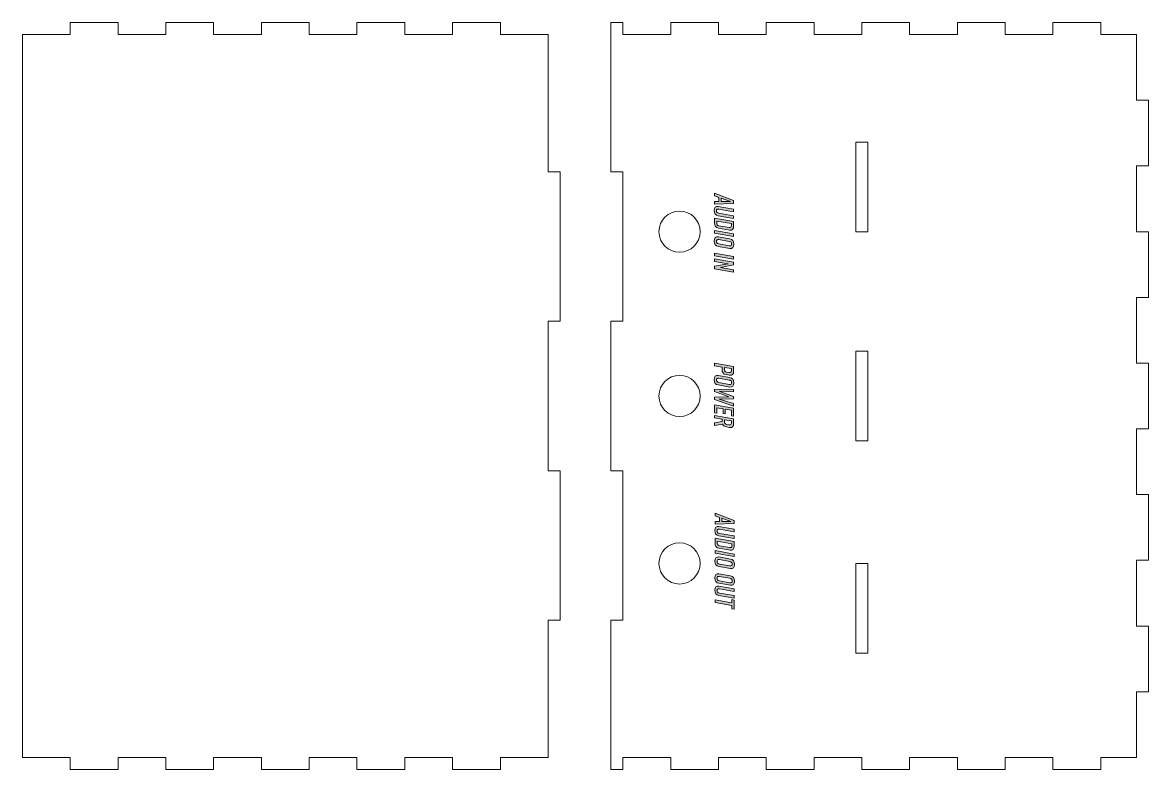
# Model space of a CAD drawing. Header units: millimetres. Extents: x 15 to 392, y -267 to -17.
import ezdxf

# ---------------------------------------------------------------- set-up
doc = ezdxf.new("R2010")
doc.units = ezdxf.units.MM
doc.header["$MEASUREMENT"] = 0
doc.layers.add('Layer 1', color=7, linetype='Continuous', lineweight=0)

# ---------------------------------------------------------------- blocks, each defined once
blk = doc.blocks.new('Block_1')
at = {"layer": 'Layer 1', "color": 12, "lineweight": 9, "true_color": 0xe30613}
for p, q in [((387.56, -21.21), (387.56, -21.21)), ((387.56, -263.21), (387.56, -263.21))]:
    blk.add_line(p, q, dxfattribs=at)
blk.add_lwpolyline([(375.57, -263.21), (387.56, -263.21), (387.56, -241.21), (391.56, -241.21), (391.56, -219.21), (387.56, -219.21), (387.56, -197.21), (391.56, -197.21), (391.56, -175.21), (387.56, -175.21), (387.56, -153.21), (391.56, -153.21), (391.56, -131.21), (391.56, -131.21), (387.56, -131.21), (387.56, -109.21), (391.56, -109.21), (391.56, -87.21), (387.56, -87.21), (387.56, -65.21), (391.56, -65.21), (391.56, -43.21), (387.56, -43.21), (387.56, -21.21), (375.57, -21.21), (375.57, -17.21), (375.56, -17.21), (359.57, -17.21), (359.57, -21.21), (343.57, -21.21), (343.57, -17.21), (327.57, -17.21), (327.57, -21.21), (311.57, -21.21), (311.57, -17.21), (295.57, -17.21), (295.57, -21.21), (279.57, -21.21), (279.57, -17.21), (263.57, -17.21), (263.57, -21.21), (247.57, -21.21), (247.57, -17.21), (231.57, -17.21), (231.57, -21.21), (215.57, -21.21), (215.57, -17.21), (215.56, -17.21), (211.56, -17.21), (211.56, -67.21), (215.56, -67.21), (215.56, -117.21), (211.56, -117.21), (211.56, -167.21), (215.56, -167.21), (215.56, -217.21), (211.56, -217.21), (211.56, -267.21), (215.57, -267.21), (215.57, -263.21), (231.57, -263.21), (231.57, -267.21), (247.57, -267.21), (247.57, -263.21), (263.57, -263.21), (263.57, -267.21), (279.57, -267.21), (279.57, -263.21), (295.57, -263.21), (295.57, -267.21), (311.57, -267.21), (311.57, -263.21), (327.57, -263.21), (327.57, -267.21), (343.57, -267.21), (343.57, -263.21), (359.57, -263.21), (359.57, -267.21), (375.56, -267.21), (375.57, -267.21)], close=True, dxfattribs=at)
blk = doc.blocks.new('Block_0')
at = {"layer": 'Layer 1', "color": 12, "lineweight": 9, "true_color": 0xe30613}
for points in [[(293.57, -87.21), (293.57, -57.21), (297.57, -57.21), (297.57, -87.21)], [(293.57, -157.21), (293.57, -127.21), (297.57, -127.21), (297.57, -157.21)], [(293.57, -228.24), (293.57, -198.24), (297.57, -198.24), (297.57, -228.24)]]:
    blk.add_lwpolyline(points, close=True, dxfattribs=at)
at = {"layer": 'Layer 1'}
blk.add_blockref('Block_1', (0, 0), dxfattribs=at)
blk = doc.blocks.new('Block_2')
at = {"layer": 'Layer 1', "true_color": 0x1d1d1b, "transparency": 33554687}
h = blk.add_hatch(color=250, dxfattribs=at)
h.dxf.hatch_style = 2
edge = h.paths.add_edge_path()
edge.add_spline(control_points=[(251.13, -134.36), (251.7, -134.46), (251.89, -134.24), (251.89, -133.76), (251.89, -133.76), (251.89, -133.05), (251.89, -133.05), (251.89, -133.05), (249.56, -132.65), (249.56, -132.65), (249.56, -132.65), (249.56, -133.35), (249.56, -133.35), (249.56, -133.83), (249.75, -134.12), (250.31, -134.22), (250.31, -134.22), (251.13, -134.36), (251.13, -134.36)], knot_values=[0, 0, 0, 0, 1, 1, 1, 2, 2, 2, 3, 3, 3, 4, 4, 4, 5, 5, 5, 6, 6, 6, 6], degree=3, periodic=0)
edge = h.paths.add_edge_path()
edge.add_spline(control_points=[(251.29, -135.25), (251.29, -135.25), (250.15, -135.06), (250.15, -135.06), (249.2, -134.88), (248.79, -134.32), (248.79, -133.25), (248.79, -133.25), (248.79, -132.51), (248.79, -132.51), (248.79, -132.51), (246.23, -132.06), (246.23, -132.06), (246.23, -132.06), (246.23, -131.2), (246.23, -131.2), (246.23, -131.2), (252.65, -132.33), (252.65, -132.33), (252.65, -132.33), (252.65, -133.93), (252.65, -133.93), (252.65, -134.81), (252.24, -135.43), (251.29, -135.25)], knot_values=[0, 0, 0, 0, 1, 1, 1, 2, 2, 2, 3, 3, 3, 4, 4, 4, 5, 5, 5, 6, 6, 6, 7, 7, 7, 8, 8, 8, 8], degree=3, periodic=0)
h = blk.add_hatch(color=250, dxfattribs=at)
h.dxf.hatch_style = 2
edge = h.paths.add_edge_path()
edge.add_spline(control_points=[(246.92, -136.84), (246.92, -137.31), (247.11, -137.6), (247.68, -137.7), (247.68, -137.7), (251.2, -138.32), (251.2, -138.32), (251.77, -138.42), (251.96, -138.2), (251.96, -137.72), (251.96, -137.24), (251.77, -136.95), (251.2, -136.86), (251.2, -136.86), (247.68, -136.23), (247.68, -136.23), (247.11, -136.13), (246.92, -136.35), (246.92, -136.84)], knot_values=[0, 0, 0, 0, 1, 1, 1, 2, 2, 2, 3, 3, 3, 4, 4, 4, 5, 5, 5, 6, 6, 6, 6], degree=3, periodic=0)
edge = h.paths.add_edge_path()
edge.add_spline(control_points=[(252.72, -137.82), (252.72, -137.82), (252.72, -137.89), (252.72, -137.89), (252.72, -138.77), (252.31, -139.38), (251.37, -139.21), (251.37, -139.21), (247.51, -138.53), (247.51, -138.53), (246.57, -138.37), (246.16, -137.8), (246.16, -136.74), (246.16, -136.74), (246.16, -136.66), (246.16, -136.66), (246.16, -135.78), (246.57, -135.17), (247.51, -135.34), (247.51, -135.34), (251.37, -136.02), (251.37, -136.02), (252.32, -136.19), (252.72, -136.76), (252.72, -137.82)], knot_values=[0, 0, 0, 0, 1, 1, 1, 2, 2, 2, 3, 3, 3, 4, 4, 4, 5, 5, 5, 6, 6, 6, 7, 7, 7, 8, 8, 8, 8], degree=3, periodic=0)
h = blk.add_hatch(color=250, dxfattribs=at)
h.dxf.hatch_style = 2
edge = h.paths.add_edge_path()
edge.add_spline(control_points=[(246.23, -143.43), (246.23, -143.43), (246.23, -142.62), (246.23, -142.62), (246.23, -142.62), (251.01, -142.53), (251.01, -142.53), (251.01, -142.53), (246.23, -140.75), (246.23, -140.75), (246.23, -140.75), (246.23, -139.91), (246.23, -139.91), (246.23, -139.91), (252.65, -140), (252.65, -140), (252.65, -140), (252.65, -140.84), (252.65, -140.84), (252.65, -140.84), (247.77, -140.63), (247.77, -140.63), (247.77, -140.63), (252.65, -142.41), (252.65, -142.41), (252.65, -142.41), (252.65, -143.19), (252.65, -143.19), (252.65, -143.19), (247.77, -143.26), (247.77, -143.26), (247.77, -143.26), (252.65, -144.76), (252.65, -144.76), (252.65, -144.76), (252.65, -145.6), (252.65, -145.6), (252.65, -145.6), (246.23, -143.43), (246.23, -143.43)], knot_values=[0, 0, 0, 0, 1, 1, 1, 2, 2, 2, 3, 3, 3, 4, 4, 4, 5, 5, 5, 6, 6, 6, 7, 7, 7, 8, 8, 8, 9, 9, 9, 10, 10, 10, 11, 11, 11, 12, 12, 12, 13, 13, 13, 13], degree=3, periodic=0)
h = blk.add_hatch(color=250, dxfattribs=at)
h.dxf.hatch_style = 2
edge = h.paths.add_edge_path()
edge.add_spline(control_points=[(246.23, -145.13), (246.23, -145.13), (252.65, -146.26), (252.65, -146.26), (252.65, -146.26), (252.65, -148.96), (252.65, -148.96), (252.65, -148.96), (251.89, -148.84), (251.89, -148.84), (251.89, -148.84), (251.89, -146.98), (251.89, -146.98), (251.89, -146.98), (249.87, -146.63), (249.87, -146.63), (249.87, -146.63), (249.87, -148.19), (249.87, -148.19), (249.87, -148.19), (249.1, -148.07), (249.1, -148.07), (249.1, -148.07), (249.1, -146.5), (249.1, -146.5), (249.1, -146.5), (246.99, -146.13), (246.99, -146.13), (246.99, -146.13), (246.99, -148), (246.99, -148), (246.99, -148), (246.23, -147.86), (246.23, -147.86), (246.23, -147.86), (246.23, -145.13), (246.23, -145.13)], knot_values=[0, 0, 0, 0, 1, 1, 1, 2, 2, 2, 3, 3, 3, 4, 4, 4, 5, 5, 5, 6, 6, 6, 7, 7, 7, 8, 8, 8, 9, 9, 9, 10, 10, 10, 11, 11, 11, 12, 12, 12, 12], degree=3, periodic=0)
h = blk.add_hatch(color=250, dxfattribs=at)
h.dxf.hatch_style = 2
edge = h.paths.add_edge_path()
edge.add_spline(control_points=[(251.89, -151.26), (251.89, -151.26), (251.89, -150.55), (251.89, -150.55), (251.89, -150.55), (249.61, -150.16), (249.61, -150.16), (249.61, -150.16), (249.61, -150.86), (249.61, -150.86), (249.61, -151.35), (249.81, -151.63), (250.38, -151.73), (250.38, -151.73), (251.13, -151.86), (251.13, -151.86), (251.7, -151.96), (251.89, -151.74), (251.89, -151.26)], knot_values=[0, 0, 0, 0, 1, 1, 1, 2, 2, 2, 3, 3, 3, 4, 4, 4, 5, 5, 5, 6, 6, 6, 6], degree=3, periodic=0)
edge = h.paths.add_edge_path()
edge.add_spline(control_points=[(251.29, -152.75), (251.29, -152.75), (250.22, -152.57), (250.22, -152.57), (249.56, -152.45), (249.16, -152.14), (248.98, -151.6), (248.98, -151.6), (246.23, -152.08), (246.23, -152.08), (246.23, -152.08), (246.23, -151.22), (246.23, -151.22), (246.23, -151.22), (248.86, -150.79), (248.86, -150.79), (248.86, -150.79), (248.86, -150.76), (248.86, -150.76), (248.86, -150.76), (248.86, -150.02), (248.86, -150.02), (248.86, -150.02), (246.23, -149.56), (246.23, -149.56), (246.23, -149.56), (246.23, -148.7), (246.23, -148.7), (246.23, -148.7), (252.65, -149.83), (252.65, -149.83), (252.65, -149.83), (252.65, -151.43), (252.65, -151.43), (252.65, -152.31), (252.24, -152.93), (251.29, -152.75)], knot_values=[0, 0, 0, 0, 1, 1, 1, 2, 2, 2, 3, 3, 3, 4, 4, 4, 5, 5, 5, 6, 6, 6, 7, 7, 7, 8, 8, 8, 9, 9, 9, 10, 10, 10, 11, 11, 11, 12, 12, 12, 12], degree=3, periodic=0)
at = {"layer": 'Layer 1'}
for points, knots in [([(251.29, -135.25), (251.29, -135.25), (250.15, -135.06), (250.15, -135.06), (249.2, -134.88), (248.79, -134.32), (248.79, -133.25), (248.79, -133.25), (248.79, -132.51), (248.79, -132.51), (248.79, -132.51), (246.23, -132.06), (246.23, -132.06), (246.23, -132.06), (246.23, -131.2), (246.23, -131.2), (246.23, -131.2), (252.65, -132.33), (252.65, -132.33), (252.65, -132.33), (252.65, -133.93), (252.65, -133.93), (252.65, -134.81), (252.24, -135.43), (251.29, -135.25)], [0, 0, 0, 0, 1, 1, 1, 2, 2, 2, 3, 3, 3, 4, 4, 4, 5, 5, 5, 6, 6, 6, 7, 7, 7, 8, 8, 8, 8]), ([(252.72, -137.82), (252.72, -137.82), (252.72, -137.89), (252.72, -137.89), (252.72, -138.77), (252.31, -139.38), (251.37, -139.21), (251.37, -139.21), (247.51, -138.53), (247.51, -138.53), (246.57, -138.37), (246.16, -137.8), (246.16, -136.74), (246.16, -136.74), (246.16, -136.66), (246.16, -136.66), (246.16, -135.78), (246.57, -135.17), (247.51, -135.34), (247.51, -135.34), (251.37, -136.02), (251.37, -136.02), (252.32, -136.19), (252.72, -136.76), (252.72, -137.82)], [0, 0, 0, 0, 1, 1, 1, 2, 2, 2, 3, 3, 3, 4, 4, 4, 5, 5, 5, 6, 6, 6, 7, 7, 7, 8, 8, 8, 8]), ([(251.13, -134.36), (251.7, -134.46), (251.89, -134.24), (251.89, -133.76), (251.89, -133.76), (251.89, -133.05), (251.89, -133.05), (251.89, -133.05), (249.56, -132.65), (249.56, -132.65), (249.56, -132.65), (249.56, -133.35), (249.56, -133.35), (249.56, -133.83), (249.75, -134.12), (250.31, -134.22), (250.31, -134.22), (251.13, -134.36), (251.13, -134.36)], [0, 0, 0, 0, 1, 1, 1, 2, 2, 2, 3, 3, 3, 4, 4, 4, 5, 5, 5, 6, 6, 6, 6]), ([(246.92, -136.84), (246.92, -137.31), (247.11, -137.6), (247.68, -137.7), (247.68, -137.7), (251.2, -138.32), (251.2, -138.32), (251.77, -138.42), (251.96, -138.2), (251.96, -137.72), (251.96, -137.24), (251.77, -136.95), (251.2, -136.86), (251.2, -136.86), (247.68, -136.23), (247.68, -136.23), (247.11, -136.13), (246.92, -136.35), (246.92, -136.84)], [0, 0, 0, 0, 1, 1, 1, 2, 2, 2, 3, 3, 3, 4, 4, 4, 5, 5, 5, 6, 6, 6, 6]), ([(246.23, -143.43), (246.23, -143.43), (246.23, -142.62), (246.23, -142.62), (246.23, -142.62), (251.01, -142.53), (251.01, -142.53), (251.01, -142.53), (246.23, -140.75), (246.23, -140.75), (246.23, -140.75), (246.23, -139.91), (246.23, -139.91), (246.23, -139.91), (252.65, -140), (252.65, -140), (252.65, -140), (252.65, -140.84), (252.65, -140.84), (252.65, -140.84), (247.77, -140.63), (247.77, -140.63), (247.77, -140.63), (252.65, -142.41), (252.65, -142.41), (252.65, -142.41), (252.65, -143.19), (252.65, -143.19), (252.65, -143.19), (247.77, -143.26), (247.77, -143.26), (247.77, -143.26), (252.65, -144.76), (252.65, -144.76), (252.65, -144.76), (252.65, -145.6), (252.65, -145.6), (252.65, -145.6), (246.23, -143.43), (246.23, -143.43)], [0, 0, 0, 0, 1, 1, 1, 2, 2, 2, 3, 3, 3, 4, 4, 4, 5, 5, 5, 6, 6, 6, 7, 7, 7, 8, 8, 8, 9, 9, 9, 10, 10, 10, 11, 11, 11, 12, 12, 12, 13, 13, 13, 13]), ([(246.23, -145.13), (246.23, -145.13), (252.65, -146.26), (252.65, -146.26), (252.65, -146.26), (252.65, -148.96), (252.65, -148.96), (252.65, -148.96), (251.89, -148.84), (251.89, -148.84), (251.89, -148.84), (251.89, -146.98), (251.89, -146.98), (251.89, -146.98), (249.87, -146.63), (249.87, -146.63), (249.87, -146.63), (249.87, -148.19), (249.87, -148.19), (249.87, -148.19), (249.1, -148.07), (249.1, -148.07), (249.1, -148.07), (249.1, -146.5), (249.1, -146.5), (249.1, -146.5), (246.99, -146.13), (246.99, -146.13), (246.99, -146.13), (246.99, -148), (246.99, -148), (246.99, -148), (246.23, -147.86), (246.23, -147.86), (246.23, -147.86), (246.23, -145.13), (246.23, -145.13)], [0, 0, 0, 0, 1, 1, 1, 2, 2, 2, 3, 3, 3, 4, 4, 4, 5, 5, 5, 6, 6, 6, 7, 7, 7, 8, 8, 8, 9, 9, 9, 10, 10, 10, 11, 11, 11, 12, 12, 12, 12]), ([(251.29, -152.75), (251.29, -152.75), (250.22, -152.57), (250.22, -152.57), (249.56, -152.45), (249.16, -152.14), (248.98, -151.6), (248.98, -151.6), (246.23, -152.08), (246.23, -152.08), (246.23, -152.08), (246.23, -151.22), (246.23, -151.22), (246.23, -151.22), (248.86, -150.79), (248.86, -150.79), (248.86, -150.79), (248.86, -150.76), (248.86, -150.76), (248.86, -150.76), (248.86, -150.02), (248.86, -150.02), (248.86, -150.02), (246.23, -149.56), (246.23, -149.56), (246.23, -149.56), (246.23, -148.7), (246.23, -148.7), (246.23, -148.7), (252.65, -149.83), (252.65, -149.83), (252.65, -149.83), (252.65, -151.43), (252.65, -151.43), (252.65, -152.31), (252.24, -152.93), (251.29, -152.75)], [0, 0, 0, 0, 1, 1, 1, 2, 2, 2, 3, 3, 3, 4, 4, 4, 5, 5, 5, 6, 6, 6, 7, 7, 7, 8, 8, 8, 9, 9, 9, 10, 10, 10, 11, 11, 11, 12, 12, 12, 12]), ([(251.89, -151.26), (251.89, -151.26), (251.89, -150.55), (251.89, -150.55), (251.89, -150.55), (249.61, -150.16), (249.61, -150.16), (249.61, -150.16), (249.61, -150.86), (249.61, -150.86), (249.61, -151.35), (249.81, -151.63), (250.38, -151.73), (250.38, -151.73), (251.13, -151.86), (251.13, -151.86), (251.7, -151.96), (251.89, -151.74), (251.89, -151.26)], [0, 0, 0, 0, 1, 1, 1, 2, 2, 2, 3, 3, 3, 4, 4, 4, 5, 5, 5, 6, 6, 6, 6])]:
    blk.add_open_spline(points, degree=3, knots=knots, dxfattribs=at)
blk = doc.blocks.new('Block_3')
at = {"layer": 'Layer 1', "true_color": 0x1d1d1b, "transparency": 33554687}
h = blk.add_hatch(color=250, dxfattribs=at)
h.dxf.hatch_style = 2
edge = h.paths.add_edge_path()
edge.add_spline(control_points=[(248.47, -77.1), (248.47, -77.1), (251.57, -77.09), (251.57, -77.09), (251.57, -77.09), (248.47, -75.99), (248.47, -75.99), (248.47, -75.99), (248.47, -77.1), (248.47, -77.1)], knot_values=[0, 0, 0, 0, 1, 1, 1, 2, 2, 2, 3, 3, 3, 3], degree=3, periodic=0)
edge = h.paths.add_edge_path()
edge.add_spline(control_points=[(247.74, -77.1), (247.74, -77.1), (247.74, -75.73), (247.74, -75.73), (247.74, -75.73), (246.23, -75.19), (246.23, -75.19), (246.23, -75.19), (246.23, -74.33), (246.23, -74.33), (246.23, -74.33), (252.65, -76.74), (252.65, -76.74), (252.65, -76.74), (252.65, -77.8), (252.65, -77.8), (252.65, -77.8), (246.23, -77.97), (246.23, -77.97), (246.23, -77.97), (246.23, -77.11), (246.23, -77.11), (246.23, -77.11), (247.74, -77.1), (247.74, -77.1)], knot_values=[0, 0, 0, 0, 1, 1, 1, 2, 2, 2, 3, 3, 3, 4, 4, 4, 5, 5, 5, 6, 6, 6, 7, 7, 7, 8, 8, 8, 8], degree=3, periodic=0)
h = blk.add_hatch(color=250, dxfattribs=at)
h.dxf.hatch_style = 2
edge = h.paths.add_edge_path()
edge.add_spline(control_points=[(247.51, -81.88), (246.55, -81.72), (246.16, -81.17), (246.16, -80.1), (246.16, -80.1), (246.16, -80.07), (246.16, -80.07), (246.16, -79.19), (246.54, -78.58), (247.51, -78.76), (247.51, -78.76), (252.65, -79.66), (252.65, -79.66), (252.65, -79.66), (252.65, -80.52), (252.65, -80.52), (252.65, -80.52), (247.68, -79.65), (247.68, -79.65), (247.11, -79.55), (246.92, -79.74), (246.92, -80.22), (246.92, -80.7), (247.11, -80.95), (247.68, -81.05), (247.68, -81.05), (252.65, -81.92), (252.65, -81.92), (252.65, -81.92), (252.65, -82.78), (252.65, -82.78), (252.65, -82.78), (247.51, -81.88), (247.51, -81.88)], knot_values=[0, 0, 0, 0, 1, 1, 1, 2, 2, 2, 3, 3, 3, 4, 4, 4, 5, 5, 5, 6, 6, 6, 7, 7, 7, 8, 8, 8, 9, 9, 9, 10, 10, 10, 11, 11, 11, 11], degree=3, periodic=0)
h = blk.add_hatch(color=250, dxfattribs=at)
h.dxf.hatch_style = 2
edge = h.paths.add_edge_path()
edge.add_spline(control_points=[(251.89, -85.2), (251.89, -85.2), (251.89, -84.52), (251.89, -84.52), (251.89, -84.52), (246.99, -83.66), (246.99, -83.66), (246.99, -83.66), (246.99, -84.35), (246.99, -84.35), (246.99, -84.83), (247.18, -85.11), (247.75, -85.21), (247.75, -85.21), (251.13, -85.81), (251.13, -85.81), (251.7, -85.91), (251.89, -85.69), (251.89, -85.2)], knot_values=[0, 0, 0, 0, 1, 1, 1, 2, 2, 2, 3, 3, 3, 4, 4, 4, 5, 5, 5, 6, 6, 6, 6], degree=3, periodic=0)
edge = h.paths.add_edge_path()
edge.add_spline(control_points=[(251.29, -86.7), (251.29, -86.7), (247.59, -86.05), (247.59, -86.05), (246.64, -85.88), (246.23, -85.31), (246.23, -84.25), (246.23, -84.25), (246.23, -82.66), (246.23, -82.66), (246.23, -82.66), (252.65, -83.79), (252.65, -83.79), (252.65, -83.79), (252.65, -85.38), (252.65, -85.38), (252.65, -86.26), (252.24, -86.87), (251.29, -86.7)], knot_values=[0, 0, 0, 0, 1, 1, 1, 2, 2, 2, 3, 3, 3, 4, 4, 4, 5, 5, 5, 6, 6, 6, 6], degree=3, periodic=0)
h = blk.add_hatch(color=250, dxfattribs=at)
h.dxf.hatch_style = 2
edge = h.paths.add_edge_path()
edge.add_spline(control_points=[(246.92, -90.45), (246.92, -90.93), (247.11, -91.21), (247.68, -91.31), (247.68, -91.31), (251.2, -91.94), (251.2, -91.94), (251.77, -92.03), (251.96, -91.82), (251.96, -91.33), (251.96, -90.85), (251.77, -90.56), (251.2, -90.47), (251.2, -90.47), (247.68, -89.84), (247.68, -89.84), (247.11, -89.74), (246.92, -89.96), (246.92, -90.45)], knot_values=[0, 0, 0, 0, 1, 1, 1, 2, 2, 2, 3, 3, 3, 4, 4, 4, 5, 5, 5, 6, 6, 6, 6], degree=3, periodic=0)
edge = h.paths.add_edge_path()
edge.add_spline(control_points=[(252.72, -91.43), (252.72, -91.43), (252.72, -91.5), (252.72, -91.5), (252.72, -92.38), (252.31, -92.99), (251.37, -92.82), (251.37, -92.82), (247.51, -92.15), (247.51, -92.15), (246.57, -91.98), (246.16, -91.41), (246.16, -90.35), (246.16, -90.35), (246.16, -90.27), (246.16, -90.27), (246.16, -89.39), (246.57, -88.78), (247.51, -88.95), (247.51, -88.95), (251.37, -89.63), (251.37, -89.63), (252.32, -89.8), (252.72, -90.37), (252.72, -91.43)], knot_values=[0, 0, 0, 0, 1, 1, 1, 2, 2, 2, 3, 3, 3, 4, 4, 4, 5, 5, 5, 6, 6, 6, 7, 7, 7, 8, 8, 8, 8], degree=3, periodic=0)
h = blk.add_hatch(color=250, dxfattribs=at)
h.dxf.hatch_style = 2
edge = h.paths.add_edge_path()
edge.add_spline(control_points=[(246.23, -86.84), (246.23, -86.84), (252.65, -87.96), (252.65, -87.96), (252.65, -87.96), (252.65, -88.83), (252.65, -88.83), (252.65, -88.83), (246.23, -87.7), (246.23, -87.7), (246.23, -87.7), (246.23, -86.84), (246.23, -86.84)], knot_values=[0, 0, 0, 0, 1, 1, 1, 2, 2, 2, 3, 3, 3, 4, 4, 4, 4], degree=3, periodic=0)
h = blk.add_hatch(color=250, dxfattribs=at)
h.dxf.hatch_style = 2
edge = h.paths.add_edge_path()
edge.add_spline(control_points=[(246.23, -94.41), (246.23, -94.41), (252.65, -95.54), (252.65, -95.54), (252.65, -95.54), (252.65, -96.4), (252.65, -96.4), (252.65, -96.4), (246.23, -95.27), (246.23, -95.27), (246.23, -95.27), (246.23, -94.41), (246.23, -94.41)], knot_values=[0, 0, 0, 0, 1, 1, 1, 2, 2, 2, 3, 3, 3, 4, 4, 4, 4], degree=3, periodic=0)
h = blk.add_hatch(color=250, dxfattribs=at)
h.dxf.hatch_style = 2
edge = h.paths.add_edge_path()
edge.add_spline(control_points=[(246.23, -96.34), (246.23, -96.34), (252.65, -97.47), (252.65, -97.47), (252.65, -97.47), (252.65, -98.32), (252.65, -98.32), (252.65, -98.32), (248.23, -99.17), (248.23, -99.17), (248.23, -99.17), (252.65, -99.94), (252.65, -99.94), (252.65, -99.94), (252.65, -100.74), (252.65, -100.74), (252.65, -100.74), (246.23, -99.61), (246.23, -99.61), (246.23, -99.61), (246.23, -98.8), (246.23, -98.8), (246.23, -98.8), (250.8, -97.93), (250.8, -97.93), (250.8, -97.93), (246.23, -97.14), (246.23, -97.14), (246.23, -97.14), (246.23, -96.34), (246.23, -96.34)], knot_values=[0, 0, 0, 0, 1, 1, 1, 2, 2, 2, 3, 3, 3, 4, 4, 4, 5, 5, 5, 6, 6, 6, 7, 7, 7, 8, 8, 8, 9, 9, 9, 10, 10, 10, 10], degree=3, periodic=0)
at = {"layer": 'Layer 1'}
for points, knots in [([(247.74, -77.1), (247.74, -77.1), (247.74, -75.73), (247.74, -75.73), (247.74, -75.73), (246.23, -75.19), (246.23, -75.19), (246.23, -75.19), (246.23, -74.33), (246.23, -74.33), (246.23, -74.33), (252.65, -76.74), (252.65, -76.74), (252.65, -76.74), (252.65, -77.8), (252.65, -77.8), (252.65, -77.8), (246.23, -77.97), (246.23, -77.97), (246.23, -77.97), (246.23, -77.11), (246.23, -77.11), (246.23, -77.11), (247.74, -77.1), (247.74, -77.1)], [0, 0, 0, 0, 1, 1, 1, 2, 2, 2, 3, 3, 3, 4, 4, 4, 5, 5, 5, 6, 6, 6, 7, 7, 7, 8, 8, 8, 8]), ([(247.51, -81.88), (246.55, -81.72), (246.16, -81.17), (246.16, -80.1), (246.16, -80.1), (246.16, -80.07), (246.16, -80.07), (246.16, -79.19), (246.54, -78.58), (247.51, -78.76), (247.51, -78.76), (252.65, -79.66), (252.65, -79.66), (252.65, -79.66), (252.65, -80.52), (252.65, -80.52), (252.65, -80.52), (247.68, -79.65), (247.68, -79.65), (247.11, -79.55), (246.92, -79.74), (246.92, -80.22), (246.92, -80.7), (247.11, -80.95), (247.68, -81.05), (247.68, -81.05), (252.65, -81.92), (252.65, -81.92), (252.65, -81.92), (252.65, -82.78), (252.65, -82.78), (252.65, -82.78), (247.51, -81.88), (247.51, -81.88)], [0, 0, 0, 0, 1, 1, 1, 2, 2, 2, 3, 3, 3, 4, 4, 4, 5, 5, 5, 6, 6, 6, 7, 7, 7, 8, 8, 8, 9, 9, 9, 10, 10, 10, 11, 11, 11, 11]), ([(248.47, -77.1), (248.47, -77.1), (251.57, -77.09), (251.57, -77.09), (251.57, -77.09), (248.47, -75.99), (248.47, -75.99), (248.47, -75.99), (248.47, -77.1), (248.47, -77.1)], [0, 0, 0, 0, 1, 1, 1, 2, 2, 2, 3, 3, 3, 3]), ([(251.29, -86.7), (251.29, -86.7), (247.59, -86.05), (247.59, -86.05), (246.64, -85.88), (246.23, -85.31), (246.23, -84.25), (246.23, -84.25), (246.23, -82.66), (246.23, -82.66), (246.23, -82.66), (252.65, -83.79), (252.65, -83.79), (252.65, -83.79), (252.65, -85.38), (252.65, -85.38), (252.65, -86.26), (252.24, -86.87), (251.29, -86.7)], [0, 0, 0, 0, 1, 1, 1, 2, 2, 2, 3, 3, 3, 4, 4, 4, 5, 5, 5, 6, 6, 6, 6]), ([(251.89, -85.2), (251.89, -85.2), (251.89, -84.52), (251.89, -84.52), (251.89, -84.52), (246.99, -83.66), (246.99, -83.66), (246.99, -83.66), (246.99, -84.35), (246.99, -84.35), (246.99, -84.83), (247.18, -85.11), (247.75, -85.21), (247.75, -85.21), (251.13, -85.81), (251.13, -85.81), (251.7, -85.91), (251.89, -85.69), (251.89, -85.2)], [0, 0, 0, 0, 1, 1, 1, 2, 2, 2, 3, 3, 3, 4, 4, 4, 5, 5, 5, 6, 6, 6, 6]), ([(252.72, -91.43), (252.72, -91.43), (252.72, -91.5), (252.72, -91.5), (252.72, -92.38), (252.31, -92.99), (251.37, -92.82), (251.37, -92.82), (247.51, -92.15), (247.51, -92.15), (246.57, -91.98), (246.16, -91.41), (246.16, -90.35), (246.16, -90.35), (246.16, -90.27), (246.16, -90.27), (246.16, -89.39), (246.57, -88.78), (247.51, -88.95), (247.51, -88.95), (251.37, -89.63), (251.37, -89.63), (252.32, -89.8), (252.72, -90.37), (252.72, -91.43)], [0, 0, 0, 0, 1, 1, 1, 2, 2, 2, 3, 3, 3, 4, 4, 4, 5, 5, 5, 6, 6, 6, 7, 7, 7, 8, 8, 8, 8]), ([(246.23, -86.84), (246.23, -86.84), (252.65, -87.96), (252.65, -87.96), (252.65, -87.96), (252.65, -88.83), (252.65, -88.83), (252.65, -88.83), (246.23, -87.7), (246.23, -87.7), (246.23, -87.7), (246.23, -86.84), (246.23, -86.84)], [0, 0, 0, 0, 1, 1, 1, 2, 2, 2, 3, 3, 3, 4, 4, 4, 4]), ([(246.92, -90.45), (246.92, -90.93), (247.11, -91.21), (247.68, -91.31), (247.68, -91.31), (251.2, -91.94), (251.2, -91.94), (251.77, -92.03), (251.96, -91.82), (251.96, -91.33), (251.96, -90.85), (251.77, -90.56), (251.2, -90.47), (251.2, -90.47), (247.68, -89.84), (247.68, -89.84), (247.11, -89.74), (246.92, -89.96), (246.92, -90.45)], [0, 0, 0, 0, 1, 1, 1, 2, 2, 2, 3, 3, 3, 4, 4, 4, 5, 5, 5, 6, 6, 6, 6]), ([(246.23, -94.41), (246.23, -94.41), (252.65, -95.54), (252.65, -95.54), (252.65, -95.54), (252.65, -96.4), (252.65, -96.4), (252.65, -96.4), (246.23, -95.27), (246.23, -95.27), (246.23, -95.27), (246.23, -94.41), (246.23, -94.41)], [0, 0, 0, 0, 1, 1, 1, 2, 2, 2, 3, 3, 3, 4, 4, 4, 4]), ([(246.23, -96.34), (246.23, -96.34), (252.65, -97.47), (252.65, -97.47), (252.65, -97.47), (252.65, -98.32), (252.65, -98.32), (252.65, -98.32), (248.23, -99.17), (248.23, -99.17), (248.23, -99.17), (252.65, -99.94), (252.65, -99.94), (252.65, -99.94), (252.65, -100.74), (252.65, -100.74), (252.65, -100.74), (246.23, -99.61), (246.23, -99.61), (246.23, -99.61), (246.23, -98.8), (246.23, -98.8), (246.23, -98.8), (250.8, -97.93), (250.8, -97.93), (250.8, -97.93), (246.23, -97.14), (246.23, -97.14), (246.23, -97.14), (246.23, -96.34), (246.23, -96.34)], [0, 0, 0, 0, 1, 1, 1, 2, 2, 2, 3, 3, 3, 4, 4, 4, 5, 5, 5, 6, 6, 6, 7, 7, 7, 8, 8, 8, 9, 9, 9, 10, 10, 10, 10])]:
    blk.add_open_spline(points, degree=3, knots=knots, dxfattribs=at)
blk = doc.blocks.new('Block_4')
at = {"layer": 'Layer 1', "true_color": 0x1d1d1b, "transparency": 33554687}
h = blk.add_hatch(color=250, dxfattribs=at)
h.dxf.hatch_style = 2
edge = h.paths.add_edge_path()
edge.add_spline(control_points=[(248.66, -184.24), (248.66, -184.24), (251.76, -184.22), (251.76, -184.22), (251.76, -184.22), (248.66, -183.12), (248.66, -183.12), (248.66, -183.12), (248.66, -184.24), (248.66, -184.24)], knot_values=[0, 0, 0, 0, 1, 1, 1, 2, 2, 2, 3, 3, 3, 3], degree=3, periodic=0)
edge = h.paths.add_edge_path()
edge.add_spline(control_points=[(247.94, -184.24), (247.94, -184.24), (247.94, -182.87), (247.94, -182.87), (247.94, -182.87), (246.42, -182.32), (246.42, -182.32), (246.42, -182.32), (246.42, -181.47), (246.42, -181.47), (246.42, -181.47), (252.84, -183.87), (252.84, -183.87), (252.84, -183.87), (252.84, -184.94), (252.84, -184.94), (252.84, -184.94), (246.42, -185.1), (246.42, -185.1), (246.42, -185.1), (246.42, -184.25), (246.42, -184.25), (246.42, -184.25), (247.94, -184.24), (247.94, -184.24)], knot_values=[0, 0, 0, 0, 1, 1, 1, 2, 2, 2, 3, 3, 3, 4, 4, 4, 5, 5, 5, 6, 6, 6, 7, 7, 7, 8, 8, 8, 8], degree=3, periodic=0)
h = blk.add_hatch(color=250, dxfattribs=at)
h.dxf.hatch_style = 2
edge = h.paths.add_edge_path()
edge.add_spline(control_points=[(247.71, -189.02), (246.74, -188.85), (246.35, -188.3), (246.35, -187.24), (246.35, -187.24), (246.35, -187.2), (246.35, -187.2), (246.35, -186.32), (246.74, -185.72), (247.71, -185.9), (247.71, -185.9), (252.84, -186.8), (252.84, -186.8), (252.84, -186.8), (252.84, -187.66), (252.84, -187.66), (252.84, -187.66), (247.87, -186.79), (247.87, -186.79), (247.3, -186.69), (247.11, -186.87), (247.11, -187.36), (247.11, -187.84), (247.3, -188.08), (247.87, -188.19), (247.87, -188.19), (252.84, -189.06), (252.84, -189.06), (252.84, -189.06), (252.84, -189.92), (252.84, -189.92), (252.84, -189.92), (247.71, -189.02), (247.71, -189.02)], knot_values=[0, 0, 0, 0, 1, 1, 1, 2, 2, 2, 3, 3, 3, 4, 4, 4, 5, 5, 5, 6, 6, 6, 7, 7, 7, 8, 8, 8, 9, 9, 9, 10, 10, 10, 11, 11, 11, 11], degree=3, periodic=0)
h = blk.add_hatch(color=250, dxfattribs=at)
h.dxf.hatch_style = 2
edge = h.paths.add_edge_path()
edge.add_spline(control_points=[(252.08, -192.34), (252.08, -192.34), (252.08, -191.65), (252.08, -191.65), (252.08, -191.65), (247.18, -190.8), (247.18, -190.8), (247.18, -190.8), (247.18, -191.49), (247.18, -191.49), (247.18, -191.96), (247.38, -192.25), (247.95, -192.35), (247.95, -192.35), (251.32, -192.95), (251.32, -192.95), (251.89, -193.05), (252.08, -192.83), (252.08, -192.34)], knot_values=[0, 0, 0, 0, 1, 1, 1, 2, 2, 2, 3, 3, 3, 4, 4, 4, 5, 5, 5, 6, 6, 6, 6], degree=3, periodic=0)
edge = h.paths.add_edge_path()
edge.add_spline(control_points=[(251.49, -193.84), (251.49, -193.84), (247.78, -193.18), (247.78, -193.18), (246.84, -193.02), (246.42, -192.45), (246.42, -191.39), (246.42, -191.39), (246.42, -189.8), (246.42, -189.8), (246.42, -189.8), (252.84, -190.93), (252.84, -190.93), (252.84, -190.93), (252.84, -192.51), (252.84, -192.51), (252.84, -193.4), (252.43, -194.01), (251.49, -193.84)], knot_values=[0, 0, 0, 0, 1, 1, 1, 2, 2, 2, 3, 3, 3, 4, 4, 4, 5, 5, 5, 6, 6, 6, 6], degree=3, periodic=0)
h = blk.add_hatch(color=250, dxfattribs=at)
h.dxf.hatch_style = 2
edge = h.paths.add_edge_path()
edge.add_spline(control_points=[(247.11, -197.59), (247.11, -198.06), (247.3, -198.35), (247.87, -198.45), (247.87, -198.45), (251.4, -199.07), (251.4, -199.07), (251.96, -199.16), (252.16, -198.95), (252.16, -198.47), (252.16, -197.99), (251.96, -197.7), (251.4, -197.61), (251.4, -197.61), (247.87, -196.98), (247.87, -196.98), (247.3, -196.88), (247.11, -197.1), (247.11, -197.59)], knot_values=[0, 0, 0, 0, 1, 1, 1, 2, 2, 2, 3, 3, 3, 4, 4, 4, 5, 5, 5, 6, 6, 6, 6], degree=3, periodic=0)
edge = h.paths.add_edge_path()
edge.add_spline(control_points=[(252.92, -198.57), (252.92, -198.57), (252.92, -198.64), (252.92, -198.64), (252.92, -199.52), (252.5, -200.13), (251.56, -199.96), (251.56, -199.96), (247.71, -199.28), (247.71, -199.28), (246.76, -199.12), (246.35, -198.55), (246.35, -197.49), (246.35, -197.49), (246.35, -197.41), (246.35, -197.41), (246.35, -196.53), (246.76, -195.92), (247.71, -196.09), (247.71, -196.09), (251.56, -196.77), (251.56, -196.77), (252.51, -196.94), (252.92, -197.5), (252.92, -198.57)], knot_values=[0, 0, 0, 0, 1, 1, 1, 2, 2, 2, 3, 3, 3, 4, 4, 4, 5, 5, 5, 6, 6, 6, 7, 7, 7, 8, 8, 8, 8], degree=3, periodic=0)
h = blk.add_hatch(color=250, dxfattribs=at)
h.dxf.hatch_style = 2
edge = h.paths.add_edge_path()
edge.add_spline(control_points=[(246.42, -193.97), (246.42, -193.97), (252.84, -195.1), (252.84, -195.1), (252.84, -195.1), (252.84, -195.96), (252.84, -195.96), (252.84, -195.96), (246.42, -194.84), (246.42, -194.84), (246.42, -194.84), (246.42, -193.97), (246.42, -193.97)], knot_values=[0, 0, 0, 0, 1, 1, 1, 2, 2, 2, 3, 3, 3, 4, 4, 4, 4], degree=3, periodic=0)
h = blk.add_hatch(color=250, dxfattribs=at)
h.dxf.hatch_style = 2
edge = h.paths.add_edge_path()
edge.add_spline(control_points=[(247.11, -203.2), (247.11, -203.68), (247.3, -203.96), (247.87, -204.06), (247.87, -204.06), (251.4, -204.69), (251.4, -204.69), (251.96, -204.78), (252.16, -204.57), (252.16, -204.08), (252.16, -203.6), (251.96, -203.31), (251.4, -203.22), (251.4, -203.22), (247.87, -202.59), (247.87, -202.59), (247.3, -202.49), (247.11, -202.71), (247.11, -203.2)], knot_values=[0, 0, 0, 0, 1, 1, 1, 2, 2, 2, 3, 3, 3, 4, 4, 4, 5, 5, 5, 6, 6, 6, 6], degree=3, periodic=0)
edge = h.paths.add_edge_path()
edge.add_spline(control_points=[(252.92, -204.18), (252.92, -204.18), (252.92, -204.25), (252.92, -204.25), (252.92, -205.14), (252.5, -205.74), (251.56, -205.58), (251.56, -205.58), (247.71, -204.9), (247.71, -204.9), (246.76, -204.73), (246.35, -204.16), (246.35, -203.1), (246.35, -203.1), (246.35, -203.03), (246.35, -203.03), (246.35, -202.15), (246.76, -201.53), (247.71, -201.71), (247.71, -201.71), (251.56, -202.38), (251.56, -202.38), (252.51, -202.55), (252.92, -203.12), (252.92, -204.18)], knot_values=[0, 0, 0, 0, 1, 1, 1, 2, 2, 2, 3, 3, 3, 4, 4, 4, 5, 5, 5, 6, 6, 6, 7, 7, 7, 8, 8, 8, 8], degree=3, periodic=0)
h = blk.add_hatch(color=250, dxfattribs=at)
h.dxf.hatch_style = 2
edge = h.paths.add_edge_path()
edge.add_spline(control_points=[(247.71, -208.99), (246.74, -208.82), (246.35, -208.27), (246.35, -207.21), (246.35, -207.21), (246.35, -207.17), (246.35, -207.17), (246.35, -206.29), (246.74, -205.69), (247.71, -205.87), (247.71, -205.87), (252.84, -206.77), (252.84, -206.77), (252.84, -206.77), (252.84, -207.63), (252.84, -207.63), (252.84, -207.63), (247.87, -206.76), (247.87, -206.76), (247.3, -206.66), (247.11, -206.84), (247.11, -207.33), (247.11, -207.8), (247.3, -208.05), (247.87, -208.15), (247.87, -208.15), (252.84, -209.02), (252.84, -209.02), (252.84, -209.02), (252.84, -209.89), (252.84, -209.89), (252.84, -209.89), (247.71, -208.99), (247.71, -208.99)], knot_values=[0, 0, 0, 0, 1, 1, 1, 2, 2, 2, 3, 3, 3, 4, 4, 4, 5, 5, 5, 6, 6, 6, 7, 7, 7, 8, 8, 8, 9, 9, 9, 10, 10, 10, 11, 11, 11, 11], degree=3, periodic=0)
h = blk.add_hatch(color=250, dxfattribs=at)
h.dxf.hatch_style = 2
edge = h.paths.add_edge_path()
edge.add_spline(control_points=[(252.08, -213.47), (252.08, -213.47), (252.08, -212.35), (252.08, -212.35), (252.08, -212.35), (246.42, -211.35), (246.42, -211.35), (246.42, -211.35), (246.42, -210.49), (246.42, -210.49), (246.42, -210.49), (252.08, -211.49), (252.08, -211.49), (252.08, -211.49), (252.08, -210.36), (252.08, -210.36), (252.08, -210.36), (252.84, -210.5), (252.84, -210.5), (252.84, -210.5), (252.84, -213.6), (252.84, -213.6), (252.84, -213.6), (252.08, -213.47), (252.08, -213.47)], knot_values=[0, 0, 0, 0, 1, 1, 1, 2, 2, 2, 3, 3, 3, 4, 4, 4, 5, 5, 5, 6, 6, 6, 7, 7, 7, 8, 8, 8, 8], degree=3, periodic=0)
at = {"layer": 'Layer 1'}
for points, knots in [([(247.94, -184.24), (247.94, -184.24), (247.94, -182.87), (247.94, -182.87), (247.94, -182.87), (246.42, -182.32), (246.42, -182.32), (246.42, -182.32), (246.42, -181.47), (246.42, -181.47), (246.42, -181.47), (252.84, -183.87), (252.84, -183.87), (252.84, -183.87), (252.84, -184.94), (252.84, -184.94), (252.84, -184.94), (246.42, -185.1), (246.42, -185.1), (246.42, -185.1), (246.42, -184.25), (246.42, -184.25), (246.42, -184.25), (247.94, -184.24), (247.94, -184.24)], [0, 0, 0, 0, 1, 1, 1, 2, 2, 2, 3, 3, 3, 4, 4, 4, 5, 5, 5, 6, 6, 6, 7, 7, 7, 8, 8, 8, 8]), ([(248.66, -184.24), (248.66, -184.24), (251.76, -184.22), (251.76, -184.22), (251.76, -184.22), (248.66, -183.12), (248.66, -183.12), (248.66, -183.12), (248.66, -184.24), (248.66, -184.24)], [0, 0, 0, 0, 1, 1, 1, 2, 2, 2, 3, 3, 3, 3]), ([(247.71, -189.02), (246.74, -188.85), (246.35, -188.3), (246.35, -187.24), (246.35, -187.24), (246.35, -187.2), (246.35, -187.2), (246.35, -186.32), (246.74, -185.72), (247.71, -185.9), (247.71, -185.9), (252.84, -186.8), (252.84, -186.8), (252.84, -186.8), (252.84, -187.66), (252.84, -187.66), (252.84, -187.66), (247.87, -186.79), (247.87, -186.79), (247.3, -186.69), (247.11, -186.87), (247.11, -187.36), (247.11, -187.84), (247.3, -188.08), (247.87, -188.19), (247.87, -188.19), (252.84, -189.06), (252.84, -189.06), (252.84, -189.06), (252.84, -189.92), (252.84, -189.92), (252.84, -189.92), (247.71, -189.02), (247.71, -189.02)], [0, 0, 0, 0, 1, 1, 1, 2, 2, 2, 3, 3, 3, 4, 4, 4, 5, 5, 5, 6, 6, 6, 7, 7, 7, 8, 8, 8, 9, 9, 9, 10, 10, 10, 11, 11, 11, 11]), ([(251.49, -193.84), (251.49, -193.84), (247.78, -193.18), (247.78, -193.18), (246.84, -193.02), (246.42, -192.45), (246.42, -191.39), (246.42, -191.39), (246.42, -189.8), (246.42, -189.8), (246.42, -189.8), (252.84, -190.93), (252.84, -190.93), (252.84, -190.93), (252.84, -192.51), (252.84, -192.51), (252.84, -193.4), (252.43, -194.01), (251.49, -193.84)], [0, 0, 0, 0, 1, 1, 1, 2, 2, 2, 3, 3, 3, 4, 4, 4, 5, 5, 5, 6, 6, 6, 6]), ([(252.08, -192.34), (252.08, -192.34), (252.08, -191.65), (252.08, -191.65), (252.08, -191.65), (247.18, -190.8), (247.18, -190.8), (247.18, -190.8), (247.18, -191.49), (247.18, -191.49), (247.18, -191.96), (247.38, -192.25), (247.95, -192.35), (247.95, -192.35), (251.32, -192.95), (251.32, -192.95), (251.89, -193.05), (252.08, -192.83), (252.08, -192.34)], [0, 0, 0, 0, 1, 1, 1, 2, 2, 2, 3, 3, 3, 4, 4, 4, 5, 5, 5, 6, 6, 6, 6]), ([(252.92, -198.57), (252.92, -198.57), (252.92, -198.64), (252.92, -198.64), (252.92, -199.52), (252.5, -200.13), (251.56, -199.96), (251.56, -199.96), (247.71, -199.28), (247.71, -199.28), (246.76, -199.12), (246.35, -198.55), (246.35, -197.49), (246.35, -197.49), (246.35, -197.41), (246.35, -197.41), (246.35, -196.53), (246.76, -195.92), (247.71, -196.09), (247.71, -196.09), (251.56, -196.77), (251.56, -196.77), (252.51, -196.94), (252.92, -197.5), (252.92, -198.57)], [0, 0, 0, 0, 1, 1, 1, 2, 2, 2, 3, 3, 3, 4, 4, 4, 5, 5, 5, 6, 6, 6, 7, 7, 7, 8, 8, 8, 8]), ([(246.42, -193.97), (246.42, -193.97), (252.84, -195.1), (252.84, -195.1), (252.84, -195.1), (252.84, -195.96), (252.84, -195.96), (252.84, -195.96), (246.42, -194.84), (246.42, -194.84), (246.42, -194.84), (246.42, -193.97), (246.42, -193.97)], [0, 0, 0, 0, 1, 1, 1, 2, 2, 2, 3, 3, 3, 4, 4, 4, 4]), ([(247.11, -197.59), (247.11, -198.06), (247.3, -198.35), (247.87, -198.45), (247.87, -198.45), (251.4, -199.07), (251.4, -199.07), (251.96, -199.16), (252.16, -198.95), (252.16, -198.47), (252.16, -197.99), (251.96, -197.7), (251.4, -197.61), (251.4, -197.61), (247.87, -196.98), (247.87, -196.98), (247.3, -196.88), (247.11, -197.1), (247.11, -197.59)], [0, 0, 0, 0, 1, 1, 1, 2, 2, 2, 3, 3, 3, 4, 4, 4, 5, 5, 5, 6, 6, 6, 6]), ([(252.92, -204.18), (252.92, -204.18), (252.92, -204.25), (252.92, -204.25), (252.92, -205.14), (252.5, -205.74), (251.56, -205.58), (251.56, -205.58), (247.71, -204.9), (247.71, -204.9), (246.76, -204.73), (246.35, -204.16), (246.35, -203.1), (246.35, -203.1), (246.35, -203.03), (246.35, -203.03), (246.35, -202.15), (246.76, -201.53), (247.71, -201.71), (247.71, -201.71), (251.56, -202.38), (251.56, -202.38), (252.51, -202.55), (252.92, -203.12), (252.92, -204.18)], [0, 0, 0, 0, 1, 1, 1, 2, 2, 2, 3, 3, 3, 4, 4, 4, 5, 5, 5, 6, 6, 6, 7, 7, 7, 8, 8, 8, 8]), ([(247.11, -203.2), (247.11, -203.68), (247.3, -203.96), (247.87, -204.06), (247.87, -204.06), (251.4, -204.69), (251.4, -204.69), (251.96, -204.78), (252.16, -204.57), (252.16, -204.08), (252.16, -203.6), (251.96, -203.31), (251.4, -203.22), (251.4, -203.22), (247.87, -202.59), (247.87, -202.59), (247.3, -202.49), (247.11, -202.71), (247.11, -203.2)], [0, 0, 0, 0, 1, 1, 1, 2, 2, 2, 3, 3, 3, 4, 4, 4, 5, 5, 5, 6, 6, 6, 6]), ([(247.71, -208.99), (246.74, -208.82), (246.35, -208.27), (246.35, -207.21), (246.35, -207.21), (246.35, -207.17), (246.35, -207.17), (246.35, -206.29), (246.74, -205.69), (247.71, -205.87), (247.71, -205.87), (252.84, -206.77), (252.84, -206.77), (252.84, -206.77), (252.84, -207.63), (252.84, -207.63), (252.84, -207.63), (247.87, -206.76), (247.87, -206.76), (247.3, -206.66), (247.11, -206.84), (247.11, -207.33), (247.11, -207.8), (247.3, -208.05), (247.87, -208.15), (247.87, -208.15), (252.84, -209.02), (252.84, -209.02), (252.84, -209.02), (252.84, -209.89), (252.84, -209.89), (252.84, -209.89), (247.71, -208.99), (247.71, -208.99)], [0, 0, 0, 0, 1, 1, 1, 2, 2, 2, 3, 3, 3, 4, 4, 4, 5, 5, 5, 6, 6, 6, 7, 7, 7, 8, 8, 8, 9, 9, 9, 10, 10, 10, 11, 11, 11, 11]), ([(252.08, -213.47), (252.08, -213.47), (252.08, -212.35), (252.08, -212.35), (252.08, -212.35), (246.42, -211.35), (246.42, -211.35), (246.42, -211.35), (246.42, -210.49), (246.42, -210.49), (246.42, -210.49), (252.08, -211.49), (252.08, -211.49), (252.08, -211.49), (252.08, -210.36), (252.08, -210.36), (252.08, -210.36), (252.84, -210.5), (252.84, -210.5), (252.84, -210.5), (252.84, -213.6), (252.84, -213.6), (252.84, -213.6), (252.08, -213.47), (252.08, -213.47)], [0, 0, 0, 0, 1, 1, 1, 2, 2, 2, 3, 3, 3, 4, 4, 4, 5, 5, 5, 6, 6, 6, 7, 7, 7, 8, 8, 8, 8])]:
    blk.add_open_spline(points, degree=3, knots=knots, dxfattribs=at)

msp = doc.modelspace()

# ---------------------------------------------------------------- linework, layer by layer
at = {"layer": 'Layer 1', "color": 12, "lineweight": 9, "true_color": 0xe30613}
msp.add_lwpolyline([(174.54, -263.21), (190.54, -263.21), (190.54, -217.21), (194.54, -217.21), (194.54, -167.21), (190.54, -167.21), (190.54, -117.21), (194.54, -117.21), (194.54, -67.21), (190.54, -67.21), (190.54, -21.21), (190.54, -21.21), (179.23, -21.21), (174.54, -21.21), (174.54, -17.21), (174.54, -17.21), (158.54, -17.21), (158.54, -21.21), (142.54, -21.21), (142.54, -17.21), (126.54, -17.21), (126.54, -21.21), (110.54, -21.21), (110.54, -17.21), (94.54, -17.21), (94.54, -21.21), (78.54, -21.21), (78.54, -17.21), (62.54, -17.21), (62.54, -21.21), (46.54, -21.21), (46.54, -17.21), (30.54, -17.21), (30.54, -21.21), (14.54, -21.21), (14.54, -263.21), (30.54, -263.21), (30.54, -267.21), (46.54, -267.21), (46.54, -263.21), (62.54, -263.21), (62.54, -267.21), (78.54, -267.21), (78.54, -263.21), (94.54, -263.21), (94.54, -267.21), (110.54, -267.21), (110.54, -263.21), (126.54, -263.21), (126.54, -267.21), (142.54, -267.21), (142.54, -263.21), (158.54, -263.21), (158.54, -267.21), (174.54, -267.21), (174.54, -267.21)], close=True, dxfattribs=at)
for centre in [(234.55, -87.21), (234.55, -142.21), (234.55, -198.24)]:
    msp.add_circle(centre, 6.9, dxfattribs=at)

# ---------------------------------------------------------------- block references
at = {"layer": 'Layer 1'}
for name in ['Block_0', 'Block_3', 'Block_2', 'Block_4']:
    msp.add_blockref(name, (0, 0), dxfattribs=at)

doc.saveas('drawing.dxf')
